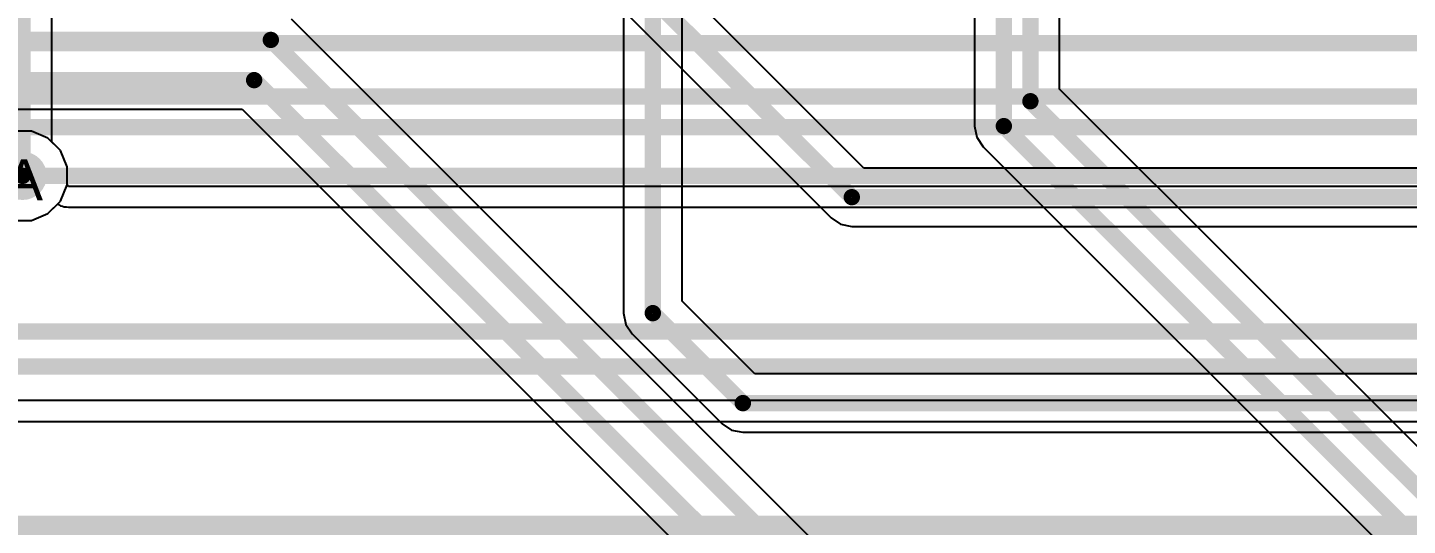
# Model space of a CAD drawing. Header units: inches. Extents: x 0 to 5271, y 0 to 5417.
# Drawn here: x 68.59 to 85.72, y 56.98 to 63.16 of the extents above; entities that cross this region are included whole.
import ezdxf

# ---------------------------------------------------------------- set-up
doc = ezdxf.new("R2010")
doc.units = ezdxf.units.IN
for name, color, linetype in [('Bottom Layer', 5, 'Continuous'), ('Drill Drawing', 1, 'Continuous'), ('L2_GND1', 16, 'Continuous'), ('L3_SIG1', 76, 'Continuous'), ('L4_PWR', 90, 'Continuous'), ('L5_GND2', 156, 'Continuous'), ('L6_SIG2', 130, 'Continuous'), ('L7_GND3', 216, 'Continuous'), ('Top Layer', 1, 'Continuous'), ('Via Holes', 16, 'Continuous')]:
    doc.layers.add(name, color=color, linetype=linetype)
doc.styles.add('Arial', font='', dxfattribs={"height": 0.2})
doc.styles.get('Arial').set_extended_font_data('Arial')

msp = doc.modelspace()

# ---------------------------------------------------------------- hatches: boundary and pattern name
at = {"layer": 'Bottom Layer'}
h = msp.add_hatch(color=5, dxfattribs=at)
edge = h.paths.add_edge_path()
edge.add_arc((68.529, 61.32), 0.3, 0, 360)
at = {"layer": 'L2_GND1'}
h = msp.add_hatch(color=16, dxfattribs=at)
edge = h.paths.add_edge_path()
edge.add_arc((68.529, 61.32), 0.3, 0, 360)
at = {"layer": 'L3_SIG1'}
h = msp.add_hatch(color=76, dxfattribs=at)
edge = h.paths.add_edge_path()
edge.add_arc((68.529, 61.32), 0.3, 0, 360)
at = {"layer": 'L4_PWR'}
h = msp.add_hatch(color=90, dxfattribs=at)
edge = h.paths.add_edge_path()
edge.add_arc((68.529, 61.32), 0.3, 0, 360)
at = {"layer": 'L5_GND2'}
h = msp.add_hatch(color=156, dxfattribs=at)
edge = h.paths.add_edge_path()
edge.add_arc((68.529, 61.32), 0.3, 0, 360)
at = {"layer": 'L6_SIG2'}
h = msp.add_hatch(color=130, dxfattribs=at)
edge = h.paths.add_edge_path()
edge.add_arc((68.529, 61.32), 0.3, 0, 360)
at = {"layer": 'L7_GND3'}
h = msp.add_hatch(color=216, dxfattribs=at)
edge = h.paths.add_edge_path()
edge.add_arc((68.529, 61.32), 0.3, 0, 360)
at = {"layer": 'Top Layer'}
h = msp.add_hatch(color=1, dxfattribs=at)
edge = h.paths.add_edge_path()
edge.add_arc((68.529, 61.32), 0.3, 0, 360)
at = {"layer": 'Via Holes'}
h = msp.add_hatch(color=7, dxfattribs=at)
edge = h.paths.add_edge_path()
edge.add_arc((68.529, 61.32), 0.15, 0, 360)

# ---------------------------------------------------------------- linework, layer by layer
at = {"layer": 'Bottom Layer'}
for points in [[(62.713, 62.967, 0.203, 0.203, 0), (96.143, 62.967, 0.203, 0.203, 0)], [(62.242, 62.306, 0.203, 0.203, 0), (102.738, 62.306, 0.203, 0.203, 0)], [(61.491, 61.925, 0.203, 0.203, 0), (102.895, 61.925, 0.203, 0.203, 0)], [(68.529, 61.32, 0.203, 0.203, 0), (102.51, 61.32, 0.203, 0.203, 0)], [(27.762, 59.385, 0.203, 0.203, 0), (93.523, 59.385, 0.203, 0.203, 0)], [(58.378, 58.953, 0.203, 0.203, 0), (131.444, 58.953, 0.203, 0.203, 0)], [(13.689, 56.461, 1.27, 1.27, 0), (127.853, 56.461, 1.27, 1.27, 0)]]:
    msp.add_lwpolyline(points, format="xyseb", dxfattribs=at)
msp.add_lwpolyline([(68.478, 61.32, 0.102, 0.102, 1), (68.58, 61.32, 0.102, 0.102, 1)], format="xyseb", close=True, dxfattribs=at)
at = {"layer": 'L2_GND1'}
for p, q in [((68.639, 61.874), (68.419, 61.874)), ((68.843, 61.79), (68.639, 61.874)), ((68.999, 61.634), (68.843, 61.79)), ((69.083, 61.431), (68.999, 61.634)), ((69.083, 61.21), (69.083, 61.431)), ((68.999, 61.007), (69.083, 61.21)), ((68.843, 60.851), (68.999, 61.007)), ((68.639, 60.766), (68.843, 60.851)), ((68.419, 60.766), (68.639, 60.766))]:
    msp.add_line(p, q, dxfattribs=at)
at = {"layer": 'L3_SIG1'}
for p, q in [((68.639, 61.874), (68.419, 61.874)), ((68.843, 61.79), (68.639, 61.874)), ((68.999, 61.634), (68.843, 61.79)), ((69.083, 61.431), (68.999, 61.634)), ((69.083, 61.21), (69.083, 61.431)), ((68.999, 61.007), (69.083, 61.21)), ((68.843, 60.851), (68.999, 61.007)), ((68.639, 60.766), (68.843, 60.851)), ((68.419, 60.766), (68.639, 60.766))]:
    msp.add_line(p, q, dxfattribs=at)
at = {"layer": 'L4_PWR'}
for p, q in [((68.639, 61.874), (68.419, 61.874)), ((68.843, 61.79), (68.639, 61.874)), ((68.999, 61.634), (68.843, 61.79)), ((69.083, 61.431), (68.999, 61.634)), ((69.083, 61.21), (69.083, 61.431)), ((69.098, 61.189), (69.083, 61.21)), ((110.682, 61.189), (69.098, 61.189)), ((68.639, 60.766), (68.843, 60.851)), ((68.843, 60.851), (68.962, 60.97)), ((68.962, 60.97), (68.977, 60.964)), ((68.977, 60.964), (68.999, 60.949)), ((68.999, 60.949), (69.024, 60.944)), ((69.024, 60.944), (69.047, 60.935)), ((69.047, 60.935), (69.073, 60.935)), ((69.073, 60.935), (69.098, 60.93)), ((69.098, 60.93), (94.104, 60.93)), ((68.419, 60.766), (68.639, 60.766)), ((95.688, 58.527), (57.854, 58.527)), ((57.854, 58.268), (95.688, 58.268))]:
    msp.add_line(p, q, dxfattribs=at)
at = {"layer": 'L5_GND2'}
for p, q in [((68.892, 61.741), (68.892, 71.958)), ((68.999, 61.634), (68.892, 61.741)), ((69.083, 61.431), (68.999, 61.634)), ((69.083, 61.21), (69.083, 61.431)), ((68.999, 61.007), (69.083, 61.21)), ((68.843, 60.851), (68.999, 61.007)), ((68.639, 60.766), (68.843, 60.851)), ((68.419, 60.766), (68.639, 60.766))]:
    msp.add_line(p, q, dxfattribs=at)
msp.add_lwpolyline([(68.529, 61.32, 0.203, 0.203, 0), (68.529, 71.958, 0.203, 0.203, 0)], format="xyseb", dxfattribs=at)
msp.add_lwpolyline([(68.478, 61.32, 0.102, 0.102, 1), (68.58, 61.32, 0.102, 0.102, 1)], format="xyseb", close=True, dxfattribs=at)
at = {"layer": 'L6_SIG2'}
for p, q in [((75.99, 71.643), (75.99, 59.614)), ((76.715, 59.764), (76.715, 66.455)), ((68.639, 61.874), (68.419, 61.874)), ((68.843, 61.79), (68.639, 61.874)), ((68.999, 61.634), (68.843, 61.79)), ((69.083, 61.431), (68.999, 61.634)), ((69.083, 61.21), (69.083, 61.431)), ((68.999, 61.007), (69.083, 61.21)), ((68.843, 60.851), (68.999, 61.007)), ((68.639, 60.766), (68.843, 60.851)), ((68.419, 60.766), (68.639, 60.766)), ((75.99, 59.614), (75.99, 59.614)), ((75.99, 59.614), (76.017, 59.475)), ((77.62, 58.859), (76.715, 59.764)), ((76.017, 59.475), (76.096, 59.357)), ((76.096, 59.357), (77.214, 58.24)), ((95.481, 58.859), (77.62, 58.859)), ((77.214, 58.24), (77.331, 58.161)), ((77.331, 58.161), (77.47, 58.134)), ((77.47, 58.134), (77.47, 58.134)), ((77.47, 58.134), (95.582, 58.134))]:
    msp.add_line(p, q, dxfattribs=at)
for points in [[(76.352, 59.614, 0.203, 0.203, 0), (76.352, 74.346, 0.203, 0.203, 0)], [(76.352, 59.614, 0.203, 0.203, 0), (77.47, 58.496, 0.203, 0.203, 0)], [(77.47, 58.496, 0.203, 0.203, 0), (95.631, 58.496, 0.203, 0.203, 0)]]:
    msp.add_lwpolyline(points, format="xyseb", dxfattribs=at)
for points in [[(76.302, 59.614, 0.102, 0.102, 1), (76.403, 59.614, 0.102, 0.102, 1)], [(76.302, 59.614, 0.102, 0.102, 1), (76.403, 59.614, 0.102, 0.102, 1)], [(77.419, 58.496, 0.102, 0.102, 1), (77.521, 58.496, 0.102, 0.102, 1)], [(77.419, 58.496, 0.102, 0.102, 1), (77.521, 58.496, 0.102, 0.102, 1)]]:
    msp.add_lwpolyline(points, format="xyseb", close=True, dxfattribs=at)
at = {"layer": 'L7_GND3'}
for p, q in [((58.559, 80.806), (78.566, 60.798)), ((78.973, 61.417), (75.155, 65.235)), ((68.639, 61.874), (68.419, 61.874)), ((68.843, 61.79), (68.639, 61.874)), ((68.999, 61.634), (68.843, 61.79)), ((69.083, 61.431), (68.999, 61.634)), ((69.083, 61.21), (69.083, 61.431)), ((110.261, 61.417), (78.973, 61.417)), ((68.999, 61.007), (69.083, 61.21)), ((68.843, 60.851), (68.999, 61.007)), ((68.639, 60.766), (68.843, 60.851)), ((68.419, 60.766), (68.639, 60.766)), ((78.566, 60.798), (78.566, 60.798)), ((78.566, 60.798), (78.684, 60.72)), ((78.684, 60.72), (78.822, 60.692)), ((78.822, 60.692), (78.822, 60.692)), ((78.822, 60.692), (93.975, 60.692))]:
    msp.add_line(p, q, dxfattribs=at)
for points in [[(58.655, 81.222, 0.203, 0.203, 0), (78.822, 61.055, 0.203, 0.203, 0)], [(78.822, 61.055, 0.203, 0.203, 0), (120.502, 61.055, 0.203, 0.203, 0)]]:
    msp.add_lwpolyline(points, format="xyseb", dxfattribs=at)
msp.add_lwpolyline([(78.772, 61.055, 0.102, 0.102, 1), (78.873, 61.055, 0.102, 0.102, 1)], format="xyseb", close=True, dxfattribs=at)
msp.add_lwpolyline([(78.772, 61.055, 0.102, 0.102, 1), (78.873, 61.055, 0.102, 0.102, 1)], format="xyseb", close=True, dxfattribs=at)
at = {"layer": 'Top Layer'}
for p, q in [((80.347, 69.579), (80.347, 61.938)), ((81.402, 62.397), (81.402, 63.778)), ((84.614, 50.519), (71.867, 63.266)), ((95.054, 48.745), (81.402, 62.397)), ((41.624, 62.147), (71.253, 62.147)), ((71.253, 62.147), (83.495, 49.906)), ((68.639, 61.874), (68.419, 61.874)), ((68.843, 61.79), (68.639, 61.874)), ((80.347, 61.938), (80.347, 61.938)), ((80.347, 61.938), (80.374, 61.799)), ((68.999, 61.634), (68.843, 61.79)), ((80.374, 61.799), (80.453, 61.681)), ((80.453, 61.681), (103.595, 38.539)), ((69.083, 61.431), (68.999, 61.634)), ((69.083, 61.21), (69.083, 61.431)), ((68.999, 61.007), (69.083, 61.21)), ((68.843, 60.851), (68.999, 61.007)), ((68.639, 60.766), (68.843, 60.851)), ((68.419, 60.766), (68.639, 60.766))]:
    msp.add_line(p, q, dxfattribs=at)
for points in [[(80.709, 61.938, 0.203, 0.203, 0), (80.709, 70.243, 0.203, 0.203, 0)], [(81.04, 62.247, 0.203, 0.203, 0), (81.04, 70.057, 0.203, 0.203, 0)], [(43.597, 63.009, 0.203, 0.203, 0), (71.611, 63.009, 0.203, 0.203, 0)], [(71.611, 63.009, 0.203, 0.203, 0), (84.357, 50.263, 0.203, 0.203, 0)], [(41.624, 62.509, 0.203, 0.203, 0), (71.404, 62.509, 0.203, 0.203, 0)], [(71.404, 62.509, 0.203, 0.203, 0), (83.857, 50.056, 0.203, 0.203, 0)], [(81.04, 62.247, 0.203, 0.203, 0), (106.557, 36.73, 0.203, 0.203, 0)], [(80.709, 61.938, 0.203, 0.203, 0), (103.958, 38.689, 0.203, 0.203, 0)]]:
    msp.add_lwpolyline(points, format="xyseb", dxfattribs=at)
for points in [[(71.56, 63.009, 0.102, 0.102, 1), (71.661, 63.009, 0.102, 0.102, 1)], [(71.56, 63.009, 0.102, 0.102, 1), (71.661, 63.009, 0.102, 0.102, 1)], [(71.353, 62.509, 0.102, 0.102, 1), (71.454, 62.509, 0.102, 0.102, 1)], [(71.353, 62.509, 0.102, 0.102, 1), (71.454, 62.509, 0.102, 0.102, 1)], [(80.989, 62.247, 0.102, 0.102, 1), (81.09, 62.247, 0.102, 0.102, 1)], [(80.989, 62.247, 0.102, 0.102, 1), (81.09, 62.247, 0.102, 0.102, 1)], [(80.659, 61.938, 0.102, 0.102, 1), (80.76, 61.938, 0.102, 0.102, 1)], [(80.659, 61.938, 0.102, 0.102, 1), (80.76, 61.938, 0.102, 0.102, 1)]]:
    msp.add_lwpolyline(points, format="xyseb", close=True, dxfattribs=at)

# ---------------------------------------------------------------- texts
at = {"layer": 'Drill Drawing', "style": 'Arial'}
msp.add_text('A', height=0.508, dxfattribs=at).set_placement((68.309, 61.016))

doc.saveas('drawing.dxf')
